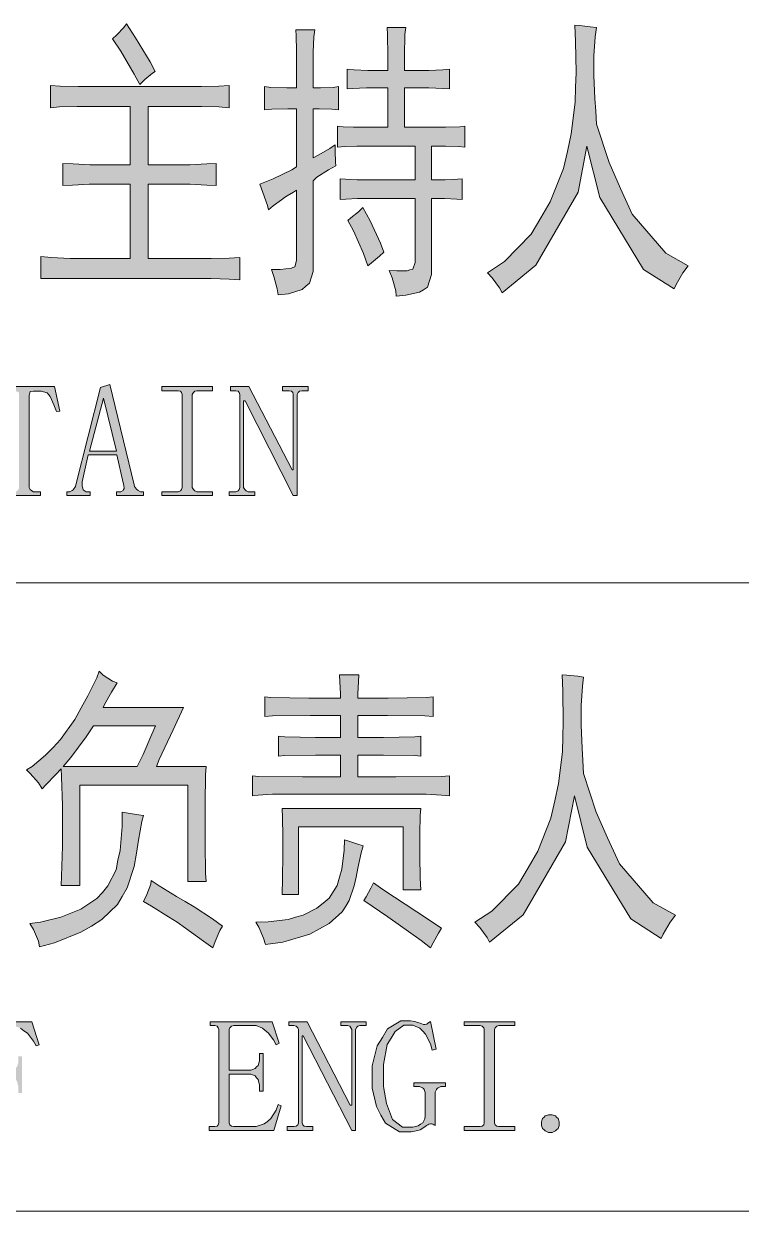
# Model space of a CAD drawing. Header units: millimetres. Extents: x 0 to 414, y 0 to 292.
# Drawn here: x 361.09 to 367.93, y 92.28 to 103.6 of the extents above; entities that cross this region are included whole.
import ezdxf

# ---------------------------------------------------------------- set-up
doc = ezdxf.new("R2010")
doc.units = ezdxf.units.MM

msp = doc.modelspace()

# ---------------------------------------------------------------- hatches: boundary and pattern name
h = msp.add_hatch(color=0)
h.dxf.hatch_style = 2
h.paths.add_polyline_path([(362.193417, 103.021694), (362.1405, 103.120472), (362.0135, 103.339194), (361.932361, 103.455611), (361.974694, 103.494417), (362.041722, 103.564972), (362.066417, 103.60025), (362.154611, 103.466194), (362.292194, 103.236889), (362.341583, 103.145167), (362.316889, 103.127528), (362.242806, 103.067556)])
h = msp.add_hatch(color=0)
h.dxf.hatch_style = 2
h.paths.add_polyline_path([(363.689194, 103.265111), (363.689194, 103.342722), (363.685667, 103.483833), (363.682139, 103.543806), (363.862056, 103.543806), (363.855, 103.476778), (363.847944, 103.328611), (363.847944, 103.243944), (363.847944, 102.989944), (363.9185, 102.989944), (364.038444, 102.993472), (364.087833, 103.000528), (364.087833, 102.778278), (364.024333, 102.785333), (363.904389, 102.788861), (363.847944, 102.788861), (363.847944, 102.323194), (363.900861, 102.351417), (364.006694, 102.411389), (364.056083, 102.446667), (364.056083, 102.383167), (364.059611, 102.284389), (364.063139, 102.245583), (363.992583, 102.206778), (363.883222, 102.136222), (363.847944, 102.100944), (363.847944, 101.31425), (363.847944, 101.236639), (363.812667, 101.127278), (363.777389, 101.099056), (363.742111, 101.067306), (363.611583, 101.024972), (363.512806, 101.014389), (363.50575, 101.070833), (363.474, 101.190778), (363.449306, 101.257806), (363.533972, 101.257806), (363.639806, 101.268389), (363.653917, 101.275444), (363.671556, 101.2825), (363.689194, 101.342472), (363.689194, 101.391861), (363.689194, 102.01275), (363.660972, 101.995111), (363.601, 101.959833), (363.572778, 101.942194), (363.544556, 101.921028), (363.466944, 101.864583), (363.421083, 101.825778), (363.4105, 101.868111), (363.368167, 101.991583), (363.339944, 102.069194), (363.466944, 102.122111), (363.643333, 102.206778), (363.689194, 102.235), (363.689194, 102.788861), (363.604528, 102.788861), (363.452833, 102.785333), (363.382278, 102.778278), (363.382278, 103.000528), (363.44225, 102.993472), (363.597472, 102.989944), (363.689194, 102.989944)])
h = msp.add_hatch(color=0)
h.dxf.hatch_style = 2
h.paths.add_polyline_path([(364.560556, 102.612472), (364.560556, 102.989944), (364.437083, 102.989944), (364.355944, 102.989944), (364.221889, 102.982889), (364.1725, 102.979361), (364.1725, 103.166333), (364.239528, 103.159278), (364.370056, 103.15575), (364.437083, 103.15575), (364.560556, 103.15575), (364.560556, 103.293333), (364.557028, 103.497944), (364.5535, 103.564972), (364.729889, 103.564972), (364.722833, 103.497944), (364.719306, 103.293333), (364.719306, 103.15575), (364.885111, 103.15575), (364.952139, 103.15575), (365.082667, 103.159278), (365.146167, 103.166333), (365.146167, 102.979361), (365.082667, 102.982889), (364.952139, 102.989944), (364.885111, 102.989944), (364.719306, 102.989944), (364.719306, 102.612472), (365.02975, 102.612472), (365.110889, 102.612472), (365.244944, 102.616), (365.294333, 102.623056), (365.294333, 102.421972), (365.234361, 102.429028), (365.110889, 102.432556), (365.043861, 102.432556), (364.976833, 102.432556), (364.976833, 102.111528), (365.036806, 102.111528), (365.107361, 102.111528), (365.223778, 102.118583), (365.269639, 102.122111), (365.269639, 101.924556), (365.216722, 101.928083), (365.100306, 101.935139), (365.036806, 101.935139), (364.976833, 101.935139), (364.976833, 101.303667), (364.976833, 101.208417), (364.938028, 101.088472), (364.899222, 101.063778), (364.860417, 101.039083), (364.729889, 101.010861), (364.638167, 101.003806), (364.634639, 101.053194), (364.599361, 101.176667), (364.571139, 101.247222), (364.645222, 101.243694), (364.744, 101.243694), (364.768694, 101.254278), (364.796917, 101.261333), (364.821611, 101.324833), (364.821611, 101.381278), (364.821611, 101.935139), (364.327722, 101.935139), (364.271278, 101.935139), (364.158389, 101.928083), (364.105472, 101.924556), (364.105472, 102.122111), (364.154861, 102.118583), (364.26775, 102.111528), (364.327722, 102.111528), (364.821611, 102.111528), (364.821611, 102.432556), (364.303028, 102.432556), (364.264222, 102.432556), (364.151333, 102.429028), (364.080778, 102.421972), (364.080778, 102.623056), (364.133694, 102.616), (364.232472, 102.612472), (364.278333, 102.612472)])
h = msp.add_hatch(color=0)
h.dxf.hatch_style = 2
h.paths.add_polyline_path([(365.509528, 101.226056), (365.671806, 101.331889), (365.925806, 101.592944), (366.017528, 101.748167), (366.10925, 101.903389), (366.23625, 102.220889), (366.271528, 102.383167), (366.306806, 102.548972), (366.345611, 102.852361), (366.349139, 102.993472), (366.356194, 103.134583), (366.349139, 103.430917), (366.342083, 103.586139), (366.387944, 103.582611), (366.49025, 103.572028), (366.550222, 103.564972), (366.536111, 103.476778), (366.525528, 103.293333), (366.525528, 103.198083), (366.525528, 103.106361), (366.532583, 102.887639), (366.543167, 102.767694), (366.550222, 102.644222), (366.670167, 102.277333), (366.779528, 102.030389), (366.888889, 101.783444), (367.209917, 101.413028), (367.425111, 101.293083), (367.372194, 101.226056), (367.308694, 101.113167), (367.291056, 101.070833), (366.99825, 101.257806), (366.581972, 101.942194), (366.4585, 102.432556), (366.373833, 101.995111), (365.971667, 101.296611), (365.650639, 101.035556), (365.625944, 101.081417), (365.555389, 101.176667)])
h = msp.add_hatch(color=0)
h.dxf.hatch_style = 2
h.paths.add_polyline_path([(362.715528, 103.000528), (362.782556, 103.000528), (362.948361, 103.004056), (363.047139, 103.011111), (363.047139, 102.799444), (362.948361, 102.8065), (362.782556, 102.810028), (362.715528, 102.810028), (362.274556, 102.810028), (362.274556, 102.256167), (362.606167, 102.256167), (362.673194, 102.256167), (362.831944, 102.263222), (362.923667, 102.26675), (362.923667, 102.058611), (362.831944, 102.062139), (362.673194, 102.069194), (362.606167, 102.069194), (362.274556, 102.069194), (362.274556, 101.360111), (362.800194, 101.360111), (362.874278, 101.360111), (363.047139, 101.363639), (363.149444, 101.370694), (363.149444, 101.159028), (363.047139, 101.166083), (362.874278, 101.169611), (362.800194, 101.169611), (361.2515, 101.169611), (361.2515, 101.381278), (361.350278, 101.370694), (361.530194, 101.360111), (361.607806, 101.360111), (362.101694, 101.360111), (362.101694, 102.069194), (361.777139, 102.069194), (361.710111, 102.069194), (361.551361, 102.062139), (361.459639, 102.058611), (361.459639, 102.26675), (361.558417, 102.263222), (361.717167, 102.256167), (361.777139, 102.256167), (362.101694, 102.256167), (362.101694, 102.810028), (361.685417, 102.810028), (361.597222, 102.810028), (361.427889, 102.8065), (361.343222, 102.799444), (361.343222, 103.011111), (361.434944, 103.004056), (361.607806, 103.000528), (361.692472, 103.000528)])
h = msp.add_hatch(color=0)
h.dxf.hatch_style = 2
h.paths.add_polyline_path([(364.320667, 101.846944), (364.391222, 101.719944), (364.49, 101.508278), (364.52175, 101.423611), (364.479417, 101.384806), (364.405333, 101.321306), (364.370056, 101.293083), (364.327722, 101.4095), (364.232472, 101.624694), (364.179556, 101.723472), (364.207778, 101.748167), (364.278333, 101.808139)])
h = msp.add_hatch(color=0)
h.dxf.hatch_style = 2
h.paths.add_polyline_path([(361.247972, 99.102333), (360.934, 99.102333), (360.934, 99.137611), (360.986917, 99.137611), (361.004556, 99.137611), (361.025722, 99.144667), (361.036306, 99.158778), (361.043361, 99.176417), (361.043361, 99.187), (361.043361, 100.033667), (361.043361, 100.058361), (361.039833, 100.086583), (361.008083, 100.097167), (360.986917, 100.097167), (360.944583, 100.097167), (360.888139, 100.079528), (360.8705, 100.065417), (360.852861, 100.051306), (360.814056, 99.970167), (360.789361, 99.903139), (360.754083, 99.906667), (360.807, 100.1395), (361.382028, 100.1395), (361.431417, 99.906667), (361.399667, 99.903139), (361.374972, 99.966639), (361.339694, 100.04425), (361.325583, 100.061889), (361.311472, 100.079528), (361.255028, 100.097167), (361.212694, 100.097167), (361.180944, 100.097167), (361.149194, 100.093639), (361.138611, 100.054833), (361.138611, 100.030139), (361.138611, 99.187), (361.138611, 99.176417), (361.149194, 99.158778), (361.163306, 99.144667), (361.180944, 99.137611), (361.195056, 99.137611), (361.247972, 99.137611)])
h = msp.add_hatch(color=0)
h.paths.add_polyline_path([(361.974694, 99.490389), (361.703056, 99.490389), (361.650139, 99.261083), (361.643083, 99.232861), (361.643083, 99.190528), (361.650139, 99.172889), (361.653667, 99.15525), (361.681889, 99.137611), (361.703056, 99.137611), (361.720694, 99.137611), (361.720694, 99.102333), (361.498444, 99.102333), (361.498444, 99.137611), (361.516083, 99.137611), (361.526667, 99.137611), (361.547833, 99.148194), (361.558417, 99.15525), (361.579583, 99.187), (361.583111, 99.204639), (361.819472, 100.132444), (361.907667, 100.160667), (362.1405, 99.204639), (362.144028, 99.187), (362.161667, 99.162306), (362.179306, 99.148194), (362.200472, 99.137611), (362.211056, 99.137611), (362.228694, 99.137611), (362.228694, 99.102333), (361.971167, 99.102333), (361.971167, 99.137611), (361.992333, 99.137611), (362.0135, 99.137611), (362.034667, 99.148194), (362.038194, 99.158778), (362.04525, 99.169361), (362.041722, 99.201111), (362.034667, 99.222278)])
h.paths.add_polyline_path([(361.847694, 100.030139), (361.713639, 99.525667), (361.971167, 99.525667)])
h = msp.add_hatch(color=0)
h.dxf.hatch_style = 2
h.paths.add_polyline_path([(362.405083, 100.100694), (362.405083, 100.1395), (362.888389, 100.1395), (362.888389, 100.100694), (362.750806, 100.100694), (362.736694, 100.100694), (362.719056, 100.097167), (362.704944, 100.083056), (362.694361, 100.065417), (362.694361, 100.054833), (362.694361, 99.187), (362.694361, 99.176417), (362.704944, 99.158778), (362.719056, 99.144667), (362.736694, 99.137611), (362.750806, 99.137611), (362.888389, 99.137611), (362.888389, 99.102333), (362.405083, 99.102333), (362.405083, 99.137611), (362.546194, 99.137611), (362.560306, 99.137611), (362.581472, 99.144667), (362.592056, 99.158778), (362.599111, 99.176417), (362.599111, 99.187), (362.599111, 100.054833), (362.599111, 100.065417), (362.592056, 100.083056), (362.581472, 100.097167), (362.560306, 100.100694), (362.546194, 100.100694)])
h = msp.add_hatch(color=0)
h.dxf.hatch_style = 2
h.paths.add_polyline_path([(363.646861, 99.34575), (363.657444, 99.34575), (363.657444, 100.054833), (363.657444, 100.065417), (363.653917, 100.083056), (363.639806, 100.097167), (363.618639, 100.100694), (363.604528, 100.100694), (363.555139, 100.100694), (363.555139, 100.1395), (363.798556, 100.1395), (363.798556, 100.100694), (363.749167, 100.100694), (363.738583, 100.100694), (363.717417, 100.097167), (363.703306, 100.083056), (363.69625, 100.065417), (363.69625, 100.054833), (363.69625, 99.102333), (363.657444, 99.102333), (363.198833, 100.005444), (363.184722, 100.005444), (363.184722, 99.187), (363.184722, 99.176417), (363.195306, 99.158778), (363.209417, 99.144667), (363.227056, 99.137611), (363.241167, 99.137611), (363.290556, 99.137611), (363.290556, 99.102333), (363.047139, 99.102333), (363.047139, 99.137611), (363.096528, 99.137611), (363.110639, 99.137611), (363.131806, 99.144667), (363.142389, 99.158778), (363.149444, 99.176417), (363.149444, 99.187), (363.149444, 100.054833), (363.149444, 100.065417), (363.142389, 100.083056), (363.131806, 100.097167), (363.110639, 100.100694), (363.096528, 100.100694), (363.057722, 100.100694), (363.057722, 100.1395), (363.234111, 100.1395)])
h = msp.add_hatch(color=0)
h.paths.add_polyline_path([(361.978222, 97.31375), (361.925306, 97.225556), (361.858278, 97.109139), (361.844167, 97.080917), (362.609694, 97.080917), (362.510917, 96.865722), (362.380389, 96.5835), (362.352167, 96.516472), (362.828417, 96.516472), (362.821361, 96.438861), (362.817833, 96.167222), (362.817833, 95.973194), (362.817833, 95.779167), (362.821361, 95.500472), (362.828417, 95.419333), (362.652028, 95.419333), (362.652028, 96.340083), (361.621917, 96.340083), (361.621917, 95.384056), (361.445528, 95.384056), (361.449056, 95.47225), (361.456111, 95.758), (361.456111, 95.952028), (361.456111, 96.146056), (361.449056, 96.417694), (361.445528, 96.495306), (361.389083, 96.438861), (361.297361, 96.343611), (361.262083, 96.304806), (361.226806, 96.36125), (361.149194, 96.449444), (361.113917, 96.484722), (361.166833, 96.516472), (361.293833, 96.625833), (361.367917, 96.699917), (361.438472, 96.774), (361.576056, 96.9645), (361.636028, 97.077389), (361.699528, 97.190278), (361.784194, 97.363139), (361.805361, 97.426639), (361.844167, 97.387833), (361.932361, 97.331389)])
h.paths.add_polyline_path([(361.752444, 96.904528), (361.681889, 96.798694), (361.53725, 96.604667), (361.463167, 96.516472), (362.168722, 96.516472), (362.225167, 96.632889), (362.309833, 96.826917), (362.345111, 96.904528)])
h = msp.add_hatch(color=0)
h.dxf.hatch_style = 2
h.paths.add_polyline_path([(364.281861, 97.391361), (364.278333, 97.324333), (364.274806, 97.214972), (364.274806, 97.169111), (364.564083, 97.169111), (364.923917, 97.176167), (364.990944, 97.183222), (364.990944, 96.992722), (364.913333, 96.999778), (364.557028, 97.003306), (364.274806, 97.003306), (364.274806, 96.795167), (364.518222, 96.795167), (364.818083, 96.798694), (364.874528, 96.80575), (364.874528, 96.61525), (364.818083, 96.622306), (364.518222, 96.625833), (364.274806, 96.625833), (364.274806, 96.417694), (364.634639, 96.417694), (365.072083, 96.421222), (365.146167, 96.428278), (365.146167, 96.237778), (365.072083, 96.244833), (364.923917, 96.251889), (364.849833, 96.251889), (363.541028, 96.251889), (363.459889, 96.251889), (363.322306, 96.244833), (363.269389, 96.237778), (363.269389, 96.428278), (363.325833, 96.421222), (363.745639, 96.417694), (364.109, 96.417694), (364.109, 96.625833), (363.869111, 96.625833), (363.576306, 96.622306), (363.516333, 96.61525), (363.516333, 96.80575), (363.576306, 96.798694), (363.869111, 96.795167), (364.109, 96.795167), (364.109, 97.003306), (363.819722, 97.003306), (363.459889, 96.999778), (363.385806, 96.992722), (363.385806, 97.183222), (363.44225, 97.176167), (363.805611, 97.169111), (364.109, 97.169111), (364.109, 97.214972), (364.101944, 97.324333), (364.098417, 97.391361)])
h = msp.add_hatch(color=0)
h.dxf.hatch_style = 2
h.paths.add_polyline_path([(365.389583, 95.031278), (365.551861, 95.137111), (365.805861, 95.394639), (365.897583, 95.549861), (365.989306, 95.708611), (366.112778, 96.026111), (366.151583, 96.188389), (366.186861, 96.354194), (366.225667, 96.657583), (366.229194, 96.798694), (366.232722, 96.939806), (366.229194, 97.236139), (366.222139, 97.391361), (366.268, 97.387833), (366.370306, 97.37725), (366.42675, 97.370194), (366.416167, 97.282), (366.402056, 97.098556), (366.402056, 97.003306), (366.402056, 96.911583), (366.412639, 96.692861), (366.419694, 96.572917), (366.42675, 96.449444), (366.546694, 96.082556), (366.656056, 95.835611), (366.768944, 95.588667), (367.089972, 95.21825), (367.301639, 95.098306), (367.25225, 95.031278), (367.185222, 94.918389), (367.167583, 94.876056), (366.878306, 95.063028), (366.462028, 95.747417), (366.338556, 96.237778), (366.253889, 95.800333), (365.851722, 95.101833), (365.530694, 94.840778), (365.506, 94.886639), (365.435444, 94.981889)])
h = msp.add_hatch(color=0)
h.dxf.hatch_style = 2
h.paths.add_polyline_path([(362.228694, 96.050806), (362.214583, 95.994361), (362.182833, 95.814444), (362.161667, 95.690972), (362.1405, 95.563972), (362.073472, 95.359361), (362.027611, 95.278222), (361.98175, 95.200611), (361.833583, 95.0595), (361.734806, 94.996), (361.6325, 94.936028), (361.382028, 94.83725), (361.237389, 94.798444), (361.226806, 94.851361), (361.180944, 94.96425), (361.145667, 95.020694), (361.247972, 95.031278), (361.442, 95.080667), (361.53725, 95.119472), (361.6325, 95.158278), (361.784194, 95.257056), (361.837111, 95.317028), (361.890028, 95.380528), (361.967639, 95.532222), (361.985278, 95.623944), (362.006444, 95.715667), (362.027611, 95.944972), (362.027611, 96.082556), (362.084056, 96.071972), (362.182833, 96.057861)])
h = msp.add_hatch(color=0)
h.dxf.hatch_style = 2
h.paths.add_polyline_path([(364.874528, 96.117833), (364.867472, 96.050806), (364.863944, 95.877944), (364.863944, 95.772111), (364.863944, 95.666278), (364.867472, 95.451083), (364.874528, 95.341722), (364.705194, 95.341722), (364.705194, 95.941444), (363.706833, 95.941444), (363.706833, 95.295861), (363.551611, 95.295861), (363.555139, 95.447556), (363.558667, 95.680389), (363.558667, 95.761528), (363.558667, 95.849722), (363.555139, 96.029639), (363.551611, 96.117833)])
h = msp.add_hatch(color=0)
h.dxf.hatch_style = 2
h.paths.add_polyline_path([(363.301139, 95.031278), (363.417556, 95.034806), (363.608056, 95.0595), (363.678611, 95.080667), (363.752694, 95.098306), (363.883222, 95.165333), (363.943194, 95.214722), (363.999639, 95.260583), (364.07725, 95.384056), (364.098417, 95.461667), (364.119583, 95.539278), (364.144278, 95.719194), (364.147806, 95.817972), (364.179556, 95.807389), (364.264222, 95.779167), (364.324194, 95.761528), (364.306556, 95.6945), (364.274806, 95.546333), (364.257167, 95.461667), (364.239528, 95.380528), (364.190139, 95.239417), (364.158389, 95.1865), (364.123111, 95.130056), (363.999639, 95.020694), (363.907917, 94.967778), (363.816194, 94.918389), (363.558667, 94.840778), (363.392861, 94.819611), (363.375222, 94.879583), (363.329361, 94.985417)])
h = msp.add_hatch(color=0)
h.dxf.hatch_style = 2
h.paths.add_polyline_path([(362.302778, 95.429917), (362.380389, 95.380528), (362.542667, 95.278222), (362.627333, 95.228833), (362.712, 95.179444), (362.888389, 95.063028), (362.983639, 94.996), (362.958944, 94.953667), (362.913083, 94.847833), (362.891917, 94.787861), (362.800194, 94.851361), (362.630861, 94.974833), (362.549722, 95.031278), (362.468583, 95.084194), (362.306306, 95.1865), (362.228694, 95.228833), (362.260444, 95.295861), (362.29925, 95.394639)])
h = msp.add_hatch(color=0)
h.dxf.hatch_style = 2
h.paths.add_polyline_path([(364.422972, 95.40875), (364.511167, 95.34525), (364.835722, 95.130056), (365.072083, 94.974833), (365.043861, 94.928972), (364.990944, 94.83725), (364.96625, 94.787861), (364.878056, 94.858417), (364.560556, 95.084194), (364.33125, 95.239417), (364.352417, 95.274694), (364.398278, 95.355833)])
h = msp.add_hatch(color=0)
h.dxf.hatch_style = 2
h.paths.add_polyline_path([(360.817583, 93.083944), (360.817583, 93.045139), (360.528306, 93.045139), (360.528306, 93.083944), (360.570639, 93.083944), (360.58475, 93.083944), (360.605917, 93.087472), (360.6165, 93.101583), (360.623556, 93.119222), (360.623556, 93.129806), (360.623556, 93.997639), (360.623556, 94.008222), (360.6165, 94.025861), (360.605917, 94.039972), (360.58475, 94.047028), (360.570639, 94.047028), (360.531833, 94.047028), (360.531833, 94.082306), (361.163306, 94.082306), (361.233861, 93.863583), (361.205639, 93.853), (361.180944, 93.898861), (361.1245, 93.972944), (361.089222, 93.997639), (361.057472, 94.022333), (360.983389, 94.047028), (360.944583, 94.047028), (360.77525, 94.047028), (360.764667, 94.047028), (360.7435, 94.039972), (360.729389, 94.025861), (360.722333, 94.008222), (360.722333, 93.997639), (360.722333, 93.609583), (360.919889, 93.609583), (360.951639, 93.609583), (360.993972, 93.623694), (361.008083, 93.637806), (361.022194, 93.651917), (361.036306, 93.69425), (361.036306, 93.726), (361.036306, 93.754222), (361.071583, 93.754222), (361.071583, 93.404972), (361.036306, 93.404972), (361.036306, 93.429667), (361.036306, 93.464944), (361.022194, 93.517861), (361.008083, 93.5355), (360.993972, 93.556667), (360.951639, 93.574306), (360.919889, 93.574306), (360.722333, 93.574306), (360.722333, 93.129806), (360.722333, 93.119222), (360.729389, 93.101583), (360.7435, 93.087472), (360.764667, 93.083944), (360.77525, 93.083944)])
h = msp.add_hatch(color=0)
h.dxf.hatch_style = 2
h.paths.add_polyline_path([(362.863694, 94.047028), (362.863694, 94.082306), (363.456361, 94.082306), (363.523389, 93.877694), (363.495167, 93.863583), (363.470472, 93.909444), (363.417556, 93.976472), (363.389333, 94.001167), (363.364639, 94.022333), (363.304667, 94.047028), (363.269389, 94.047028), (363.100056, 94.047028), (363.089472, 94.047028), (363.068306, 94.039972), (363.054194, 94.025861), (363.047139, 94.008222), (363.047139, 93.997639), (363.047139, 93.620167), (363.22, 93.620167), (363.25175, 93.620167), (363.294083, 93.637806), (363.308194, 93.651917), (363.322306, 93.666028), (363.336417, 93.711889), (363.336417, 93.743639), (363.336417, 93.778917), (363.371694, 93.778917), (363.371694, 93.422611), (363.336417, 93.422611), (363.336417, 93.447306), (363.336417, 93.479056), (363.322306, 93.531972), (363.308194, 93.549611), (363.294083, 93.56725), (363.25175, 93.584889), (363.22, 93.584889), (363.047139, 93.584889), (363.047139, 93.129806), (363.047139, 93.119222), (363.054194, 93.101583), (363.068306, 93.087472), (363.089472, 93.083944), (363.100056, 93.083944), (363.258806, 93.083944), (363.304667, 93.083944), (363.37875, 93.108639), (363.4105, 93.133333), (363.44225, 93.161556), (363.495167, 93.239167), (363.512806, 93.295611), (363.541028, 93.2815), (363.474, 93.045139), (362.856639, 93.045139), (362.856639, 93.083944), (362.895444, 93.083944), (362.909556, 93.083944), (362.930722, 93.087472), (362.941306, 93.101583), (362.948361, 93.119222), (362.948361, 93.129806), (362.948361, 93.997639), (362.948361, 94.008222), (362.941306, 94.025861), (362.930722, 94.039972), (362.909556, 94.047028), (362.895444, 94.047028)])
h = msp.add_hatch(color=0)
h.dxf.hatch_style = 2
h.paths.add_polyline_path([(364.200722, 93.288556), (364.214833, 93.288556), (364.214833, 93.997639), (364.214833, 94.008222), (364.207778, 94.025861), (364.197194, 94.039972), (364.176028, 94.047028), (364.158389, 94.047028), (364.112528, 94.047028), (364.112528, 94.082306), (364.352417, 94.082306), (364.352417, 94.047028), (364.306556, 94.047028), (364.292444, 94.047028), (364.274806, 94.039972), (364.264222, 94.032917), (364.250111, 94.008222), (364.250111, 93.997639), (364.250111, 93.045139), (364.214833, 93.045139), (363.752694, 93.94825), (363.742111, 93.94825), (363.742111, 93.129806), (363.742111, 93.119222), (363.749167, 93.101583), (363.763278, 93.087472), (363.784444, 93.083944), (363.795028, 93.083944), (363.844417, 93.083944), (363.844417, 93.045139), (363.601, 93.045139), (363.601, 93.083944), (363.650389, 93.083944), (363.6645, 93.083944), (363.685667, 93.087472), (363.699778, 93.101583), (363.706833, 93.119222), (363.706833, 93.129806), (363.706833, 93.997639), (363.706833, 94.008222), (363.699778, 94.025861), (363.685667, 94.039972), (363.6645, 94.047028), (363.650389, 94.047028), (363.615111, 94.047028), (363.615111, 94.082306), (363.7915, 94.082306)])
h = msp.add_hatch(color=0)
h.dxf.hatch_style = 2
h.paths.add_polyline_path([(364.758111, 94.050556), (364.71225, 94.050556), (364.631111, 93.990583), (364.592306, 93.927083), (364.5535, 93.867111), (364.518222, 93.676611), (364.518222, 93.549611), (364.518222, 93.464944), (364.546444, 93.302667), (364.574667, 93.228583), (364.602889, 93.150972), (364.698139, 93.076889), (364.765167, 93.076889), (364.796917, 93.076889), (364.849833, 93.091), (364.871, 93.105111), (364.892167, 93.119222), (364.913333, 93.158028), (364.916861, 93.18625), (364.916861, 93.390861), (364.916861, 93.4085), (364.906278, 93.436722), (364.899222, 93.447306), (364.888639, 93.454361), (364.860417, 93.464944), (364.842778, 93.464944), (364.8075, 93.464944), (364.8075, 93.500222), (365.110889, 93.500222), (365.110889, 93.464944), (365.079139, 93.464944), (365.065028, 93.464944), (365.040333, 93.454361), (365.02975, 93.447306), (365.022694, 93.436722), (365.012111, 93.412028), (365.012111, 93.397917), (365.012111, 93.094528), (364.998, 93.101583), (364.987417, 93.105111), (364.976833, 93.108639), (364.96625, 93.108639), (364.952139, 93.105111), (364.941556, 93.101583), (364.927444, 93.094528), (364.90275, 93.073361), (364.867472, 93.052194), (364.846306, 93.045139), (364.828667, 93.041611), (364.782806, 93.034556), (364.758111, 93.034556), (364.669917, 93.034556), (364.535861, 93.115694), (364.493528, 93.193306), (364.451194, 93.274444), (364.408861, 93.450833), (364.408861, 93.549611), (364.408861, 93.6625), (364.45825, 93.853), (364.507639, 93.934139), (364.557028, 94.015278), (364.684028, 94.092889), (364.758111, 94.092889), (364.77575, 94.092889), (364.818083, 94.085833), (364.842778, 94.07525), (364.867472, 94.068194), (364.899222, 94.057611), (364.913333, 94.057611), (364.930972, 94.061139), (364.941556, 94.068194), (364.96625, 94.085833), (365.019167, 93.82125), (364.983889, 93.810667), (364.96625, 93.874167), (364.920389, 93.965889), (364.892167, 93.994111), (364.863944, 94.022333), (364.796917, 94.050556)])
h = msp.add_hatch(color=0)
h.dxf.hatch_style = 2
h.paths.add_polyline_path([(365.287278, 94.047028), (365.287278, 94.082306), (365.770583, 94.082306), (365.770583, 94.047028), (365.629472, 94.047028), (365.618889, 94.047028), (365.597722, 94.039972), (365.583611, 94.025861), (365.576556, 94.008222), (365.576556, 93.997639), (365.576556, 93.129806), (365.576556, 93.119222), (365.583611, 93.101583), (365.597722, 93.087472), (365.618889, 93.083944), (365.629472, 93.083944), (365.770583, 93.083944), (365.770583, 93.045139), (365.287278, 93.045139), (365.287278, 93.083944), (365.424861, 93.083944), (365.438972, 93.083944), (365.460139, 93.087472), (365.47425, 93.101583), (365.477778, 93.119222), (365.477778, 93.129806), (365.477778, 93.997639), (365.477778, 94.008222), (365.47425, 94.025861), (365.460139, 94.039972), (365.438972, 94.047028), (365.424861, 94.047028)])
h = msp.add_hatch(color=0)
h.dxf.hatch_style = 2
h.paths.add_polyline_path([(366.193917, 93.112167), (366.193917, 93.094528), (366.183333, 93.066306), (366.169222, 93.052194), (366.158639, 93.041611), (366.126889, 93.0275), (366.10925, 93.0275), (366.091611, 93.0275), (366.059861, 93.041611), (366.049278, 93.052194), (366.035167, 93.066306), (366.024583, 93.094528), (366.024583, 93.112167), (366.024583, 93.129806), (366.035167, 93.161556), (366.049278, 93.172139), (366.059861, 93.18625), (366.091611, 93.196833), (366.10925, 93.196833), (366.126889, 93.196833), (366.158639, 93.18625), (366.169222, 93.172139), (366.183333, 93.161556), (366.193917, 93.129806)])

# ---------------------------------------------------------------- linework, layer by layer
at = {"color": 0, "lineweight": 0}
for points in [[(362.193417, 103.021694), (362.1405, 103.120472), (362.0135, 103.339194), (361.932361, 103.455611), (361.974694, 103.494417), (362.041722, 103.564972), (362.066417, 103.60025), (362.154611, 103.466194), (362.292194, 103.236889), (362.341583, 103.145167), (362.316889, 103.127528), (362.242806, 103.067556)], [(363.689194, 103.265111), (363.689194, 103.342722), (363.685667, 103.483833), (363.682139, 103.543806), (363.862056, 103.543806), (363.855, 103.476778), (363.847944, 103.328611), (363.847944, 103.243944), (363.847944, 102.989944), (363.9185, 102.989944), (364.038444, 102.993472), (364.087833, 103.000528), (364.087833, 102.778278), (364.024333, 102.785333), (363.904389, 102.788861), (363.847944, 102.788861), (363.847944, 102.323194), (363.900861, 102.351417), (364.006694, 102.411389), (364.056083, 102.446667), (364.056083, 102.383167), (364.059611, 102.284389), (364.063139, 102.245583), (363.992583, 102.206778), (363.883222, 102.136222), (363.847944, 102.100944), (363.847944, 101.31425), (363.847944, 101.236639), (363.812667, 101.127278), (363.777389, 101.099056), (363.742111, 101.067306), (363.611583, 101.024972), (363.512806, 101.014389), (363.50575, 101.070833), (363.474, 101.190778), (363.449306, 101.257806), (363.533972, 101.257806), (363.639806, 101.268389), (363.653917, 101.275444), (363.671556, 101.2825), (363.689194, 101.342472), (363.689194, 101.391861), (363.689194, 102.01275), (363.660972, 101.995111), (363.601, 101.959833), (363.572778, 101.942194), (363.544556, 101.921028), (363.466944, 101.864583), (363.421083, 101.825778), (363.4105, 101.868111), (363.368167, 101.991583), (363.339944, 102.069194), (363.466944, 102.122111), (363.643333, 102.206778), (363.689194, 102.235), (363.689194, 102.788861), (363.604528, 102.788861), (363.452833, 102.785333), (363.382278, 102.778278), (363.382278, 103.000528), (363.44225, 102.993472), (363.597472, 102.989944), (363.689194, 102.989944)], [(364.560556, 102.612472), (364.560556, 102.989944), (364.437083, 102.989944), (364.355944, 102.989944), (364.221889, 102.982889), (364.1725, 102.979361), (364.1725, 103.166333), (364.239528, 103.159278), (364.370056, 103.15575), (364.437083, 103.15575), (364.560556, 103.15575), (364.560556, 103.293333), (364.557028, 103.497944), (364.5535, 103.564972), (364.729889, 103.564972), (364.722833, 103.497944), (364.719306, 103.293333), (364.719306, 103.15575), (364.885111, 103.15575), (364.952139, 103.15575), (365.082667, 103.159278), (365.146167, 103.166333), (365.146167, 102.979361), (365.082667, 102.982889), (364.952139, 102.989944), (364.885111, 102.989944), (364.719306, 102.989944), (364.719306, 102.612472), (365.02975, 102.612472), (365.110889, 102.612472), (365.244944, 102.616), (365.294333, 102.623056), (365.294333, 102.421972), (365.234361, 102.429028), (365.110889, 102.432556), (365.043861, 102.432556), (364.976833, 102.432556), (364.976833, 102.111528), (365.036806, 102.111528), (365.107361, 102.111528), (365.223778, 102.118583), (365.269639, 102.122111), (365.269639, 101.924556), (365.216722, 101.928083), (365.100306, 101.935139), (365.036806, 101.935139), (364.976833, 101.935139), (364.976833, 101.303667), (364.976833, 101.208417), (364.938028, 101.088472), (364.899222, 101.063778), (364.860417, 101.039083), (364.729889, 101.010861), (364.638167, 101.003806), (364.634639, 101.053194), (364.599361, 101.176667), (364.571139, 101.247222), (364.645222, 101.243694), (364.744, 101.243694), (364.768694, 101.254278), (364.796917, 101.261333), (364.821611, 101.324833), (364.821611, 101.381278), (364.821611, 101.935139), (364.327722, 101.935139), (364.271278, 101.935139), (364.158389, 101.928083), (364.105472, 101.924556), (364.105472, 102.122111), (364.154861, 102.118583), (364.26775, 102.111528), (364.327722, 102.111528), (364.821611, 102.111528), (364.821611, 102.432556), (364.303028, 102.432556), (364.264222, 102.432556), (364.151333, 102.429028), (364.080778, 102.421972), (364.080778, 102.623056), (364.133694, 102.616), (364.232472, 102.612472), (364.278333, 102.612472)], [(365.509528, 101.226056), (365.671806, 101.331889), (365.925806, 101.592944), (366.017528, 101.748167), (366.10925, 101.903389), (366.23625, 102.220889), (366.271528, 102.383167), (366.306806, 102.548972), (366.345611, 102.852361), (366.349139, 102.993472), (366.356194, 103.134583), (366.349139, 103.430917), (366.342083, 103.586139), (366.387944, 103.582611), (366.49025, 103.572028), (366.550222, 103.564972), (366.536111, 103.476778), (366.525528, 103.293333), (366.525528, 103.198083), (366.525528, 103.106361), (366.532583, 102.887639), (366.543167, 102.767694), (366.550222, 102.644222), (366.670167, 102.277333), (366.779528, 102.030389), (366.888889, 101.783444), (367.209917, 101.413028), (367.425111, 101.293083), (367.372194, 101.226056), (367.308694, 101.113167), (367.291056, 101.070833), (366.99825, 101.257806), (366.581972, 101.942194), (366.4585, 102.432556), (366.373833, 101.995111), (365.971667, 101.296611), (365.650639, 101.035556), (365.625944, 101.081417), (365.555389, 101.176667)], [(362.715528, 103.000528), (362.782556, 103.000528), (362.948361, 103.004056), (363.047139, 103.011111), (363.047139, 102.799444), (362.948361, 102.8065), (362.782556, 102.810028), (362.715528, 102.810028), (362.274556, 102.810028), (362.274556, 102.256167), (362.606167, 102.256167), (362.673194, 102.256167), (362.831944, 102.263222), (362.923667, 102.26675), (362.923667, 102.058611), (362.831944, 102.062139), (362.673194, 102.069194), (362.606167, 102.069194), (362.274556, 102.069194), (362.274556, 101.360111), (362.800194, 101.360111), (362.874278, 101.360111), (363.047139, 101.363639), (363.149444, 101.370694), (363.149444, 101.159028), (363.047139, 101.166083), (362.874278, 101.169611), (362.800194, 101.169611), (361.2515, 101.169611), (361.2515, 101.381278), (361.350278, 101.370694), (361.530194, 101.360111), (361.607806, 101.360111), (362.101694, 101.360111), (362.101694, 102.069194), (361.777139, 102.069194), (361.710111, 102.069194), (361.551361, 102.062139), (361.459639, 102.058611), (361.459639, 102.26675), (361.558417, 102.263222), (361.717167, 102.256167), (361.777139, 102.256167), (362.101694, 102.256167), (362.101694, 102.810028), (361.685417, 102.810028), (361.597222, 102.810028), (361.427889, 102.8065), (361.343222, 102.799444), (361.343222, 103.011111), (361.434944, 103.004056), (361.607806, 103.000528), (361.692472, 103.000528)], [(364.320667, 101.846944), (364.391222, 101.719944), (364.49, 101.508278), (364.52175, 101.423611), (364.479417, 101.384806), (364.405333, 101.321306), (364.370056, 101.293083), (364.327722, 101.4095), (364.232472, 101.624694), (364.179556, 101.723472), (364.207778, 101.748167), (364.278333, 101.808139)], [(361.974694, 99.490389), (361.703056, 99.490389), (361.650139, 99.261083), (361.643083, 99.232861), (361.643083, 99.190528), (361.650139, 99.172889), (361.653667, 99.15525), (361.681889, 99.137611), (361.703056, 99.137611), (361.720694, 99.137611), (361.720694, 99.102333), (361.498444, 99.102333), (361.498444, 99.137611), (361.516083, 99.137611), (361.526667, 99.137611), (361.547833, 99.148194), (361.558417, 99.15525), (361.579583, 99.187), (361.583111, 99.204639), (361.819472, 100.132444), (361.907667, 100.160667), (362.1405, 99.204639), (362.144028, 99.187), (362.161667, 99.162306), (362.179306, 99.148194), (362.200472, 99.137611), (362.211056, 99.137611), (362.228694, 99.137611), (362.228694, 99.102333), (361.971167, 99.102333), (361.971167, 99.137611), (361.992333, 99.137611), (362.0135, 99.137611), (362.034667, 99.148194), (362.038194, 99.158778), (362.04525, 99.169361), (362.041722, 99.201111), (362.034667, 99.222278)], [(362.405083, 100.100694), (362.405083, 100.1395), (362.888389, 100.1395), (362.888389, 100.100694), (362.750806, 100.100694), (362.736694, 100.100694), (362.719056, 100.097167), (362.704944, 100.083056), (362.694361, 100.065417), (362.694361, 100.054833), (362.694361, 99.187), (362.694361, 99.176417), (362.704944, 99.158778), (362.719056, 99.144667), (362.736694, 99.137611), (362.750806, 99.137611), (362.888389, 99.137611), (362.888389, 99.102333), (362.405083, 99.102333), (362.405083, 99.137611), (362.546194, 99.137611), (362.560306, 99.137611), (362.581472, 99.144667), (362.592056, 99.158778), (362.599111, 99.176417), (362.599111, 99.187), (362.599111, 100.054833), (362.599111, 100.065417), (362.592056, 100.083056), (362.581472, 100.097167), (362.560306, 100.100694), (362.546194, 100.100694)], [(363.646861, 99.34575), (363.657444, 99.34575), (363.657444, 100.054833), (363.657444, 100.065417), (363.653917, 100.083056), (363.639806, 100.097167), (363.618639, 100.100694), (363.604528, 100.100694), (363.555139, 100.100694), (363.555139, 100.1395), (363.798556, 100.1395), (363.798556, 100.100694), (363.749167, 100.100694), (363.738583, 100.100694), (363.717417, 100.097167), (363.703306, 100.083056), (363.69625, 100.065417), (363.69625, 100.054833), (363.69625, 99.102333), (363.657444, 99.102333), (363.198833, 100.005444), (363.184722, 100.005444), (363.184722, 99.187), (363.184722, 99.176417), (363.195306, 99.158778), (363.209417, 99.144667), (363.227056, 99.137611), (363.241167, 99.137611), (363.290556, 99.137611), (363.290556, 99.102333), (363.047139, 99.102333), (363.047139, 99.137611), (363.096528, 99.137611), (363.110639, 99.137611), (363.131806, 99.144667), (363.142389, 99.158778), (363.149444, 99.176417), (363.149444, 99.187), (363.149444, 100.054833), (363.149444, 100.065417), (363.142389, 100.083056), (363.131806, 100.097167), (363.110639, 100.100694), (363.096528, 100.100694), (363.057722, 100.100694), (363.057722, 100.1395), (363.234111, 100.1395)], [(361.847694, 100.030139), (361.713639, 99.525667), (361.971167, 99.525667)], [(361.978222, 97.31375), (361.925306, 97.225556), (361.858278, 97.109139), (361.844167, 97.080917), (362.609694, 97.080917), (362.510917, 96.865722), (362.380389, 96.5835), (362.352167, 96.516472), (362.828417, 96.516472), (362.821361, 96.438861), (362.817833, 96.167222), (362.817833, 95.973194), (362.817833, 95.779167), (362.821361, 95.500472), (362.828417, 95.419333), (362.652028, 95.419333), (362.652028, 96.340083), (361.621917, 96.340083), (361.621917, 95.384056), (361.445528, 95.384056), (361.449056, 95.47225), (361.456111, 95.758), (361.456111, 95.952028), (361.456111, 96.146056), (361.449056, 96.417694), (361.445528, 96.495306), (361.389083, 96.438861), (361.297361, 96.343611), (361.262083, 96.304806), (361.226806, 96.36125), (361.149194, 96.449444), (361.113917, 96.484722), (361.166833, 96.516472), (361.293833, 96.625833), (361.367917, 96.699917), (361.438472, 96.774), (361.576056, 96.9645), (361.636028, 97.077389), (361.699528, 97.190278), (361.784194, 97.363139), (361.805361, 97.426639), (361.844167, 97.387833), (361.932361, 97.331389)], [(364.281861, 97.391361), (364.278333, 97.324333), (364.274806, 97.214972), (364.274806, 97.169111), (364.564083, 97.169111), (364.923917, 97.176167), (364.990944, 97.183222), (364.990944, 96.992722), (364.913333, 96.999778), (364.557028, 97.003306), (364.274806, 97.003306), (364.274806, 96.795167), (364.518222, 96.795167), (364.818083, 96.798694), (364.874528, 96.80575), (364.874528, 96.61525), (364.818083, 96.622306), (364.518222, 96.625833), (364.274806, 96.625833), (364.274806, 96.417694), (364.634639, 96.417694), (365.072083, 96.421222), (365.146167, 96.428278), (365.146167, 96.237778), (365.072083, 96.244833), (364.923917, 96.251889), (364.849833, 96.251889), (363.541028, 96.251889), (363.459889, 96.251889), (363.322306, 96.244833), (363.269389, 96.237778), (363.269389, 96.428278), (363.325833, 96.421222), (363.745639, 96.417694), (364.109, 96.417694), (364.109, 96.625833), (363.869111, 96.625833), (363.576306, 96.622306), (363.516333, 96.61525), (363.516333, 96.80575), (363.576306, 96.798694), (363.869111, 96.795167), (364.109, 96.795167), (364.109, 97.003306), (363.819722, 97.003306), (363.459889, 96.999778), (363.385806, 96.992722), (363.385806, 97.183222), (363.44225, 97.176167), (363.805611, 97.169111), (364.109, 97.169111), (364.109, 97.214972), (364.101944, 97.324333), (364.098417, 97.391361)], [(365.389583, 95.031278), (365.551861, 95.137111), (365.805861, 95.394639), (365.897583, 95.549861), (365.989306, 95.708611), (366.112778, 96.026111), (366.151583, 96.188389), (366.186861, 96.354194), (366.225667, 96.657583), (366.229194, 96.798694), (366.232722, 96.939806), (366.229194, 97.236139), (366.222139, 97.391361), (366.268, 97.387833), (366.370306, 97.37725), (366.42675, 97.370194), (366.416167, 97.282), (366.402056, 97.098556), (366.402056, 97.003306), (366.402056, 96.911583), (366.412639, 96.692861), (366.419694, 96.572917), (366.42675, 96.449444), (366.546694, 96.082556), (366.656056, 95.835611), (366.768944, 95.588667), (367.089972, 95.21825), (367.301639, 95.098306), (367.25225, 95.031278), (367.185222, 94.918389), (367.167583, 94.876056), (366.878306, 95.063028), (366.462028, 95.747417), (366.338556, 96.237778), (366.253889, 95.800333), (365.851722, 95.101833), (365.530694, 94.840778), (365.506, 94.886639), (365.435444, 94.981889)], [(361.752444, 96.904528), (361.681889, 96.798694), (361.53725, 96.604667), (361.463167, 96.516472), (362.168722, 96.516472), (362.225167, 96.632889), (362.309833, 96.826917), (362.345111, 96.904528)], [(362.228694, 96.050806), (362.214583, 95.994361), (362.182833, 95.814444), (362.161667, 95.690972), (362.1405, 95.563972), (362.073472, 95.359361), (362.027611, 95.278222), (361.98175, 95.200611), (361.833583, 95.0595), (361.734806, 94.996), (361.6325, 94.936028), (361.382028, 94.83725), (361.237389, 94.798444), (361.226806, 94.851361), (361.180944, 94.96425), (361.145667, 95.020694), (361.247972, 95.031278), (361.442, 95.080667), (361.53725, 95.119472), (361.6325, 95.158278), (361.784194, 95.257056), (361.837111, 95.317028), (361.890028, 95.380528), (361.967639, 95.532222), (361.985278, 95.623944), (362.006444, 95.715667), (362.027611, 95.944972), (362.027611, 96.082556), (362.084056, 96.071972), (362.182833, 96.057861)], [(364.874528, 96.117833), (364.867472, 96.050806), (364.863944, 95.877944), (364.863944, 95.772111), (364.863944, 95.666278), (364.867472, 95.451083), (364.874528, 95.341722), (364.705194, 95.341722), (364.705194, 95.941444), (363.706833, 95.941444), (363.706833, 95.295861), (363.551611, 95.295861), (363.555139, 95.447556), (363.558667, 95.680389), (363.558667, 95.761528), (363.558667, 95.849722), (363.555139, 96.029639), (363.551611, 96.117833)], [(363.301139, 95.031278), (363.417556, 95.034806), (363.608056, 95.0595), (363.678611, 95.080667), (363.752694, 95.098306), (363.883222, 95.165333), (363.943194, 95.214722), (363.999639, 95.260583), (364.07725, 95.384056), (364.098417, 95.461667), (364.119583, 95.539278), (364.144278, 95.719194), (364.147806, 95.817972), (364.179556, 95.807389), (364.264222, 95.779167), (364.324194, 95.761528), (364.306556, 95.6945), (364.274806, 95.546333), (364.257167, 95.461667), (364.239528, 95.380528), (364.190139, 95.239417), (364.158389, 95.1865), (364.123111, 95.130056), (363.999639, 95.020694), (363.907917, 94.967778), (363.816194, 94.918389), (363.558667, 94.840778), (363.392861, 94.819611), (363.375222, 94.879583), (363.329361, 94.985417)], [(362.302778, 95.429917), (362.380389, 95.380528), (362.542667, 95.278222), (362.627333, 95.228833), (362.712, 95.179444), (362.888389, 95.063028), (362.983639, 94.996), (362.958944, 94.953667), (362.913083, 94.847833), (362.891917, 94.787861), (362.800194, 94.851361), (362.630861, 94.974833), (362.549722, 95.031278), (362.468583, 95.084194), (362.306306, 95.1865), (362.228694, 95.228833), (362.260444, 95.295861), (362.29925, 95.394639)], [(364.422972, 95.40875), (364.511167, 95.34525), (364.835722, 95.130056), (365.072083, 94.974833), (365.043861, 94.928972), (364.990944, 94.83725), (364.96625, 94.787861), (364.878056, 94.858417), (364.560556, 95.084194), (364.33125, 95.239417), (364.352417, 95.274694), (364.398278, 95.355833)], [(362.863694, 94.047028), (362.863694, 94.082306), (363.456361, 94.082306), (363.523389, 93.877694), (363.495167, 93.863583), (363.470472, 93.909444), (363.417556, 93.976472), (363.389333, 94.001167), (363.364639, 94.022333), (363.304667, 94.047028), (363.269389, 94.047028), (363.100056, 94.047028), (363.089472, 94.047028), (363.068306, 94.039972), (363.054194, 94.025861), (363.047139, 94.008222), (363.047139, 93.997639), (363.047139, 93.620167), (363.22, 93.620167), (363.25175, 93.620167), (363.294083, 93.637806), (363.308194, 93.651917), (363.322306, 93.666028), (363.336417, 93.711889), (363.336417, 93.743639), (363.336417, 93.778917), (363.371694, 93.778917), (363.371694, 93.422611), (363.336417, 93.422611), (363.336417, 93.447306), (363.336417, 93.479056), (363.322306, 93.531972), (363.308194, 93.549611), (363.294083, 93.56725), (363.25175, 93.584889), (363.22, 93.584889), (363.047139, 93.584889), (363.047139, 93.129806), (363.047139, 93.119222), (363.054194, 93.101583), (363.068306, 93.087472), (363.089472, 93.083944), (363.100056, 93.083944), (363.258806, 93.083944), (363.304667, 93.083944), (363.37875, 93.108639), (363.4105, 93.133333), (363.44225, 93.161556), (363.495167, 93.239167), (363.512806, 93.295611), (363.541028, 93.2815), (363.474, 93.045139), (362.856639, 93.045139), (362.856639, 93.083944), (362.895444, 93.083944), (362.909556, 93.083944), (362.930722, 93.087472), (362.941306, 93.101583), (362.948361, 93.119222), (362.948361, 93.129806), (362.948361, 93.997639), (362.948361, 94.008222), (362.941306, 94.025861), (362.930722, 94.039972), (362.909556, 94.047028), (362.895444, 94.047028)], [(364.200722, 93.288556), (364.214833, 93.288556), (364.214833, 93.997639), (364.214833, 94.008222), (364.207778, 94.025861), (364.197194, 94.039972), (364.176028, 94.047028), (364.158389, 94.047028), (364.112528, 94.047028), (364.112528, 94.082306), (364.352417, 94.082306), (364.352417, 94.047028), (364.306556, 94.047028), (364.292444, 94.047028), (364.274806, 94.039972), (364.264222, 94.032917), (364.250111, 94.008222), (364.250111, 93.997639), (364.250111, 93.045139), (364.214833, 93.045139), (363.752694, 93.94825), (363.742111, 93.94825), (363.742111, 93.129806), (363.742111, 93.119222), (363.749167, 93.101583), (363.763278, 93.087472), (363.784444, 93.083944), (363.795028, 93.083944), (363.844417, 93.083944), (363.844417, 93.045139), (363.601, 93.045139), (363.601, 93.083944), (363.650389, 93.083944), (363.6645, 93.083944), (363.685667, 93.087472), (363.699778, 93.101583), (363.706833, 93.119222), (363.706833, 93.129806), (363.706833, 93.997639), (363.706833, 94.008222), (363.699778, 94.025861), (363.685667, 94.039972), (363.6645, 94.047028), (363.650389, 94.047028), (363.615111, 94.047028), (363.615111, 94.082306), (363.7915, 94.082306)], [(364.758111, 94.050556), (364.71225, 94.050556), (364.631111, 93.990583), (364.592306, 93.927083), (364.5535, 93.867111), (364.518222, 93.676611), (364.518222, 93.549611), (364.518222, 93.464944), (364.546444, 93.302667), (364.574667, 93.228583), (364.602889, 93.150972), (364.698139, 93.076889), (364.765167, 93.076889), (364.796917, 93.076889), (364.849833, 93.091), (364.871, 93.105111), (364.892167, 93.119222), (364.913333, 93.158028), (364.916861, 93.18625), (364.916861, 93.390861), (364.916861, 93.4085), (364.906278, 93.436722), (364.899222, 93.447306), (364.888639, 93.454361), (364.860417, 93.464944), (364.842778, 93.464944), (364.8075, 93.464944), (364.8075, 93.500222), (365.110889, 93.500222), (365.110889, 93.464944), (365.079139, 93.464944), (365.065028, 93.464944), (365.040333, 93.454361), (365.02975, 93.447306), (365.022694, 93.436722), (365.012111, 93.412028), (365.012111, 93.397917), (365.012111, 93.094528), (364.998, 93.101583), (364.987417, 93.105111), (364.976833, 93.108639), (364.96625, 93.108639), (364.952139, 93.105111), (364.941556, 93.101583), (364.927444, 93.094528), (364.90275, 93.073361), (364.867472, 93.052194), (364.846306, 93.045139), (364.828667, 93.041611), (364.782806, 93.034556), (364.758111, 93.034556), (364.669917, 93.034556), (364.535861, 93.115694), (364.493528, 93.193306), (364.451194, 93.274444), (364.408861, 93.450833), (364.408861, 93.549611), (364.408861, 93.6625), (364.45825, 93.853), (364.507639, 93.934139), (364.557028, 94.015278), (364.684028, 94.092889), (364.758111, 94.092889), (364.77575, 94.092889), (364.818083, 94.085833), (364.842778, 94.07525), (364.867472, 94.068194), (364.899222, 94.057611), (364.913333, 94.057611), (364.930972, 94.061139), (364.941556, 94.068194), (364.96625, 94.085833), (365.019167, 93.82125), (364.983889, 93.810667), (364.96625, 93.874167), (364.920389, 93.965889), (364.892167, 93.994111), (364.863944, 94.022333), (364.796917, 94.050556)], [(365.287278, 94.047028), (365.287278, 94.082306), (365.770583, 94.082306), (365.770583, 94.047028), (365.629472, 94.047028), (365.618889, 94.047028), (365.597722, 94.039972), (365.583611, 94.025861), (365.576556, 94.008222), (365.576556, 93.997639), (365.576556, 93.129806), (365.576556, 93.119222), (365.583611, 93.101583), (365.597722, 93.087472), (365.618889, 93.083944), (365.629472, 93.083944), (365.770583, 93.083944), (365.770583, 93.045139), (365.287278, 93.045139), (365.287278, 93.083944), (365.424861, 93.083944), (365.438972, 93.083944), (365.460139, 93.087472), (365.47425, 93.101583), (365.477778, 93.119222), (365.477778, 93.129806), (365.477778, 93.997639), (365.477778, 94.008222), (365.47425, 94.025861), (365.460139, 94.039972), (365.438972, 94.047028), (365.424861, 94.047028)], [(366.193917, 93.112167), (366.193917, 93.094528), (366.183333, 93.066306), (366.169222, 93.052194), (366.158639, 93.041611), (366.126889, 93.0275), (366.10925, 93.0275), (366.091611, 93.0275), (366.059861, 93.041611), (366.049278, 93.052194), (366.035167, 93.066306), (366.024583, 93.094528), (366.024583, 93.112167), (366.024583, 93.129806), (366.035167, 93.161556), (366.049278, 93.172139), (366.059861, 93.18625), (366.091611, 93.196833), (366.10925, 93.196833), (366.126889, 93.196833), (366.158639, 93.18625), (366.169222, 93.172139), (366.183333, 93.161556), (366.193917, 93.129806)]]:
    msp.add_lwpolyline(points, close=True, dxfattribs=at)
for points in [[(360.807, 100.1395), (361.382028, 100.1395), (361.431417, 99.906667), (361.399667, 99.903139), (361.374972, 99.966639), (361.339694, 100.04425), (361.325583, 100.061889), (361.311472, 100.079528), (361.255028, 100.097167), (361.212694, 100.097167), (361.180944, 100.097167), (361.149194, 100.093639), (361.138611, 100.054833), (361.138611, 100.030139), (361.138611, 99.187), (361.138611, 99.176417), (361.149194, 99.158778), (361.163306, 99.144667), (361.180944, 99.137611), (361.195056, 99.137611), (361.247972, 99.137611), (361.247972, 99.102333), (360.934, 99.102333)], [(354.957944, 98.269778), (404.237472, 98.269778)], [(360.531833, 94.082306), (361.163306, 94.082306), (361.233861, 93.863583), (361.205639, 93.853), (361.180944, 93.898861), (361.1245, 93.972944), (361.089222, 93.997639), (361.057472, 94.022333)], [(354.957944, 92.276083), (404.237472, 92.276083)]]:
    msp.add_lwpolyline(points, dxfattribs=at)

doc.saveas('drawing.dxf')
